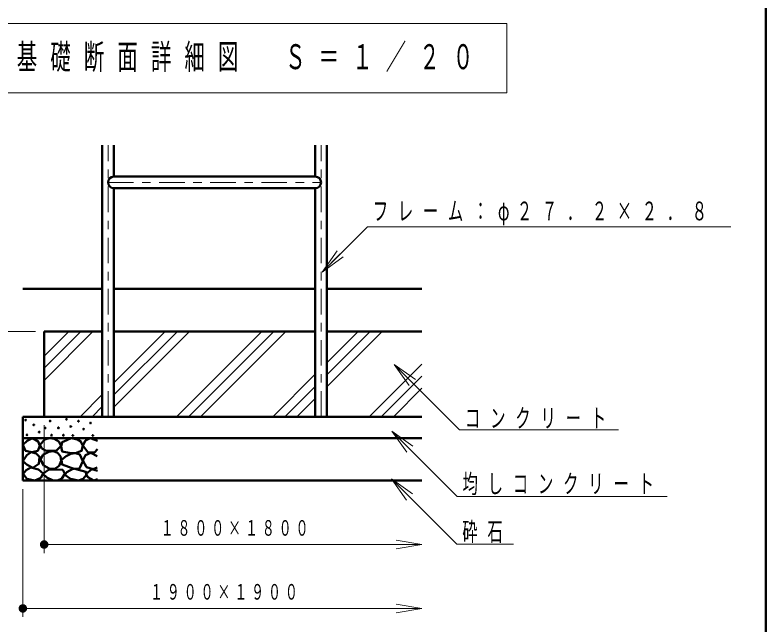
# Model space of a CAD drawing. Units: millimetres on the paper. Extents: x -385 to 0, y -594 to 267.
# Drawn here: x -88.1 to 0, y -554.7 to -483.1 of the extents above; entities that cross this region are included whole.
import ezdxf

# ---------------------------------------------------------------- set-up
doc = ezdxf.new("R2010")
doc.units = ezdxf.units.MM
doc.linetypes.add('USER2', pattern=[6, 3, -1, 1, -1])
doc.layers.add('LY_1', color=140, linetype='Continuous', lineweight=50)
doc.styles.add('ＭＳ ゴシック', font='')
doc.styles.get('ＭＳ ゴシック').set_extended_font_data('MS Gothic')

# ---------------------------------------------------------------- blocks, each defined once
blk = doc.blocks.new('open_arrow')
at = {"color": 0, "linetype": 'Continuous', "lineweight": -2}
blk.add_lwpolyline([(7.5, 1.25), (0, 0), (7.5, -1.25)], dxfattribs=at)
blk = doc.blocks.new('filled_dot')
at = {"color": 0, "linetype": 'Continuous', "lineweight": -2, "const_width": 1.25}
blk.add_lwpolyline([(-0.625, 0, 1), (0.625, 0, 1)], format="xyb", close=True, dxfattribs=at)

msp = doc.modelspace()

# ---------------------------------------------------------------- linework, layer by layer
at = {"layer": 'LY_1', "color": 7}
for p, q in [((0, -594), (0, -327)), ((-87.217, -515.22), (-77.897, -515.22)), ((-76.537, -515.22), (-52.897, -515.22)), ((-51.537, -515.22), (-40.397, -515.22))]:
    msp.add_line(p, q, dxfattribs=at)
at = {"layer": 'LY_1', "color": 7, "lineweight": 13}
for p, q in [((-30.407, -484.081), (-97.207, -484.081)), ((-30.407, -492.214), (-30.407, -484.081)), ((-97.207, -492.214), (-30.407, -492.214)), ((-52.094, -513.239), (-46.781, -507.926)), ((-46.781, -507.926), (-4.133, -507.926)), ((-52.094, -513.239), (-50.326, -510.764)), ((-52.094, -513.239), (-49.973, -511.117)), ((-49.619, -511.471), (-52.094, -513.239)), ((-85.717, -520.22), (-98.217, -520.22)), ((-84.717, -523.124), (-81.814, -520.22)), ((-84.717, -524.538), (-80.399, -520.22)), ((-84.717, -525.952), (-78.985, -520.22)), ((-76.537, -526.257), (-70.5, -520.22)), ((-76.537, -527.671), (-69.086, -520.22)), ((-76.537, -529.086), (-67.672, -520.22)), ((-69.186, -530.22), (-59.186, -520.22)), ((-67.772, -530.22), (-57.772, -520.22)), ((-66.358, -530.22), (-56.358, -520.22)), ((-51.537, -523.885), (-47.873, -520.22)), ((-51.537, -525.299), (-46.458, -520.22)), ((-51.537, -526.713), (-45.044, -520.22)), ((-46.559, -530.22), (-40.397, -524.058)), ((-41.86, -526.57), (-43.627, -524.095)), ((-43.627, -524.095), (-41.152, -525.863)), ((-43.627, -524.095), (-41.506, -526.216)), ((-43.627, -524.095), (-35.957, -531.765)), ((-57.873, -530.22), (-52.897, -525.245)), ((-45.145, -530.22), (-40.397, -525.473)), ((-56.458, -530.22), (-52.897, -526.659)), ((-43.73, -530.22), (-40.397, -526.887)), ((-80.5, -530.22), (-77.897, -527.617)), ((-55.044, -530.22), (-52.897, -528.073)), ((-79.086, -530.22), (-77.897, -529.031)), ((-84.717, -531.22), (-84.717, -546.22)), ((-42.151, -534.389), (-43.919, -531.914)), ((-43.919, -531.914), (-41.444, -533.682)), ((-43.919, -531.914), (-41.797, -534.035)), ((-43.919, -531.914), (-36.249, -539.584)), ((-35.957, -531.765), (-17.321, -531.765)), ((-42.183, -539.996), (-43.951, -537.521)), ((-43.951, -537.521), (-41.476, -539.289)), ((-43.951, -537.521), (-41.83, -539.643)), ((-43.951, -537.521), (-36.281, -545.191)), ((-87.217, -538.72), (-87.217, -553.72)), ((-36.249, -539.584), (-11.612, -539.584)), ((-40.397, -545.22), (-84.717, -545.22)), ((-36.281, -545.191), (-29.644, -545.191)), ((-40.397, -552.72), (-87.217, -552.72))]:
    msp.add_line(p, q, dxfattribs=at)
at = {"layer": 'LY_1'}
for p, q in [((-77.897, -530.22), (-77.897, -498.362)), ((-76.537, -502.04), (-76.537, -498.362)), ((-52.897, -502.04), (-52.897, -498.362)), ((-51.537, -530.22), (-51.537, -498.362)), ((-76.537, -502.04), (-52.897, -502.04)), ((-76.537, -530.22), (-76.537, -503.4)), ((-76.537, -503.4), (-52.897, -503.4)), ((-52.897, -530.22), (-52.897, -503.4)), ((-84.717, -520.22), (-77.897, -520.22)), ((-84.717, -520.22), (-84.717, -530.22)), ((-76.537, -520.22), (-52.897, -520.22)), ((-51.537, -520.22), (-40.397, -520.22)), ((-87.217, -530.22), (-40.397, -530.22)), ((-87.217, -530.22), (-87.217, -537.72)), ((-87.217, -532.72), (-40.397, -532.72)), ((-87.217, -537.72), (-40.397, -537.72))]:
    msp.add_line(p, q, dxfattribs=at)
at = {"layer": 'LY_1', "color": 7, "linetype": 'USER2', "lineweight": 13}
for p, q in [((-77.217, -530.22), (-77.217, -498.362)), ((-52.217, -530.22), (-52.217, -498.362)), ((-77.217, -502.72), (-52.217, -502.72))]:
    msp.add_line(p, q, dxfattribs=at)
at = {"layer": 'LY_1'}
for points in [[(-86.095, -532.75), (-86.729, -533.051), (-87.204, -533.526), (-86.903, -534.223), (-86.174, -534.366), (-85.477, -534.207), (-85.224, -533.621), (-85.414, -533.114)], [(-84.124, -532.745), (-84.651, -532.88), (-85.232, -533.516), (-85.002, -533.935), (-84.545, -534.172), (-84.029, -534.245), (-83.286, -534.178), (-82.718, -533.637), (-83.002, -533.137), (-83.535, -532.827)], [(-81.533, -532.735), (-82.07, -532.959), (-82.616, -533.227), (-82.732, -533.728), (-82.598, -534.292), (-81.774, -534.453), (-81.049, -534.498), (-80.324, -534.239), (-80.172, -533.63), (-80.405, -533.12), (-80.808, -532.896)], [(-86.222, -534.397), (-86.76, -534.746), (-87.204, -535.427), (-86.697, -535.887), (-86.032, -536.203), (-85.334, -535.76), (-85.255, -534.92), (-85.663, -534.558)], [(-84.759, -535.962), (-84.137, -536.307), (-83.461, -536.354), (-82.948, -535.992), (-82.705, -535.394), (-82.816, -534.857), (-83.164, -534.448), (-83.63, -534.283), (-84.164, -534.34), (-84.854, -534.709), (-85.151, -535.286)], [(-81.583, -534.566), (-82.137, -534.863), (-82.664, -535.282), (-82.61, -535.836), (-81.867, -536.106), (-81.232, -536.323), (-80.583, -536.296), (-80.177, -535.431), (-80.529, -534.674), (-81.032, -534.509)], [(-86.263, -536.194), (-86.831, -536.513), (-87.169, -536.936), (-86.766, -537.502), (-85.823, -537.705), (-85.107, -537.386), (-84.834, -536.881), (-85.373, -536.425)], [(-83.407, -536.401), (-84.191, -536.442), (-84.854, -536.915), (-84.421, -537.374), (-83.732, -537.685), (-83.167, -537.693), (-82.624, -537.469), (-82.286, -536.942), (-82.542, -536.455)], [(-81.292, -536.31), (-82.062, -536.729), (-82.306, -537.026), (-81.616, -537.512), (-80.67, -537.702), (-80.141, -537.518), (-79.792, -537.093), (-79.819, -536.674), (-80.684, -536.445)]]:
    msp.add_lwpolyline(points, close=True, dxfattribs=at)
for points in [[(-78.467, -533.055), (-79.323, -532.738), (-79.861, -533.007), (-80.178, -533.609), (-79.592, -534.37), (-78.816, -534.433), (-78.467, -534.037)], [(-78.483, -534.861), (-79.244, -534.465), (-79.877, -534.718), (-80.178, -535.368), (-79.735, -536.144), (-78.974, -536.382), (-78.483, -536.176)], [(-78.467, -536.588), (-79.133, -536.382), (-79.782, -536.936), (-79.608, -537.332), (-78.879, -537.697), (-78.467, -537.538)]]:
    msp.add_lwpolyline(points, dxfattribs=at)
for centre in [(-86.887, -530.611), (-82.097, -530.515), (-85.936, -531.181), (-84.02, -530.722), (-81.596, -531.367), (-80.691, -530.745), (-79.272, -530.961), (-86.729, -532.354), (-85.287, -532.021), (-84.59, -531.546), (-83.043, -531.542), (-82.461, -532.394), (-80.083, -531.678), (-83.845, -532.401), (-81.353, -532.421), (-79.002, -532.421)]:
    msp.add_circle(centre, 0.05, dxfattribs=at)
for centre, start, end in [((-76.537, -502.72), 90, 270), ((-52.897, -502.72), 270, 90)]:
    msp.add_arc(centre, 0.68, start, end, dxfattribs=at)

# ---------------------------------------------------------------- block references
at = {"layer": 'LY_1', "color": 7, "lineweight": 13, "xscale": 0.4, "yscale": 0.4}
for p in [(-84.717, -545.22), (-87.217, -552.72)]:
    msp.add_blockref('filled_dot', p, dxfattribs=at)
at = {"layer": 'LY_1', "color": 7, "lineweight": 13, "xscale": 0.4, "yscale": 0.4, "rotation": 180}
for p in [(-40.397, -545.22), (-40.397, -552.72)]:
    msp.add_blockref('open_arrow', p, dxfattribs=at)

# ---------------------------------------------------------------- texts
at = {"layer": 'LY_1', "color": 7, "style": 'ＭＳ ゴシック'}
for s, insert, char_height, attachment_point in [('\\T1.64;\\W0.6;Ｆ１基礎断面詳細図\u3000Ｓ＝１／２０', (-95.807, -488.147), 2.933, 4), ('\\T1.63;\\W0.6;フレーム：φ２７．２×２．８', (-46.133, -507.776), 2.199, 7), ('\\T1.64;\\W0.6;コンクリート', (-35.321, -531.615), 2.199, 7), ('\\T1.64;\\W0.6;均しコンクリート', (-35.612, -539.434), 2.199, 7), ('\\T1.32;\\W0.6;１８００×１８００', (-62.13, -544.22), 1.833, 8), ('\\T1.64;\\W0.6;砕石', (-35.644, -545.041), 2.199, 7), ('\\T1.32;\\W0.6;１９００×１９００', (-63.38, -551.72), 1.833, 8)]:
    msp.add_mtext(s, dxfattribs=dict(at, insert=insert, char_height=char_height, attachment_point=attachment_point))

doc.saveas('drawing.dxf')
